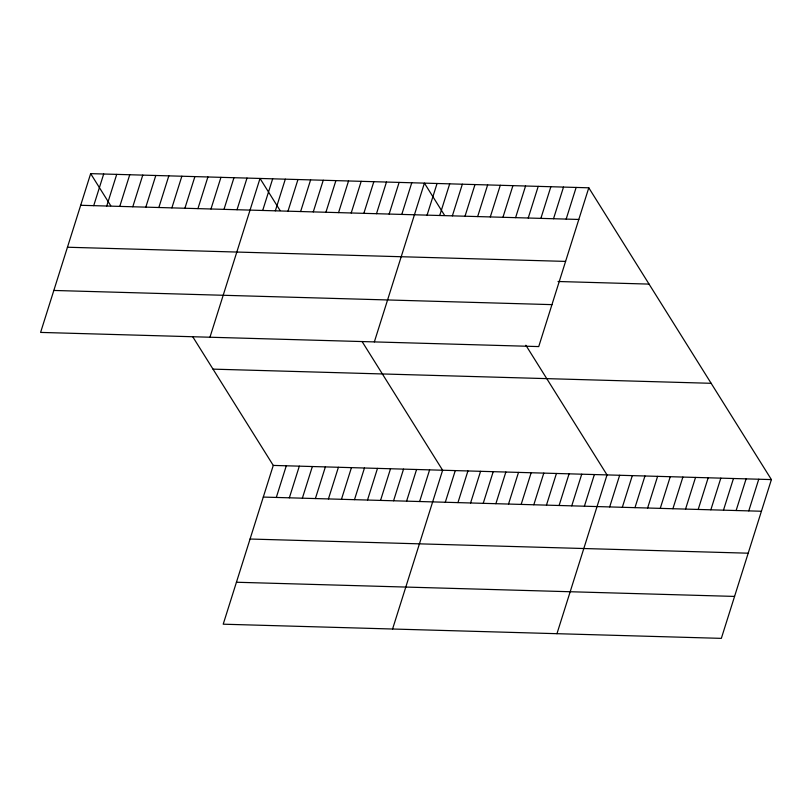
<?xml version="1.0" encoding="UTF-8"?>
<svg xmlns="http://www.w3.org/2000/svg" width="812" height="812" viewBox="0 0 812 812"><rect width="100%" height="100%" fill="white"/><g stroke="black" fill="none" stroke-linecap="round" stroke-linejoin="round"><path stroke-width="1.22" d="M90.66 173.636L40.6 332.412L538.732 346.582L588.791 187.805L90.66 173.636L110.747 205.73M93.715 205.659L103.692 174.001M106.737 206.025L116.715 174.377M119.77 206.4L129.747 174.742M132.792 206.766L142.77 175.118M145.825 207.141L155.802 175.483M158.847 207.507L168.825 175.859M171.88 207.882L181.858 176.224M184.903 208.248L194.89 176.6M197.935 208.623L207.913 176.965M210.968 208.988L220.945 177.341M223.99 209.364L233.968 177.706M237.023 209.729L247 178.082M209.963 337.224L260.023 178.447L280.11 210.552M262.692 210.46L272.67 178.813M275.339 210.826L285.317 179.168M287.986 211.181L297.963 179.533M300.623 211.536L310.61 179.888M313.27 211.902L323.247 180.254M325.916 212.257L335.894 180.609M338.563 212.622L348.541 180.975M351.21 212.977L361.188 181.33M192.708 336.696L273.268 465.418L223.209 624.195L721.34 638.364L771.4 479.587L588.791 187.805M363.847 213.343L373.835 181.685M276.313 497.441L286.291 465.794M376.494 213.698L386.471 182.05M289.346 497.817L299.323 466.159M389.141 214.063L399.118 182.406M302.368 498.182L312.356 466.535M401.788 214.419L411.765 182.771M315.401 498.558L325.379 466.9M374.352 341.903L424.412 183.126L444.499 215.221M328.424 498.923L338.411 467.276M427.071 215.139L437.059 183.492M341.456 499.299L351.434 467.641M439.718 215.495L449.696 183.847M354.489 499.664L364.466 468.016M452.365 215.86L462.343 184.202M367.511 500.04L377.489 468.382M465.012 216.215L474.99 184.568M380.544 500.405L390.521 468.757M477.659 216.581L487.636 184.923M393.566 500.781L403.544 469.123M490.296 216.936L500.283 185.288M406.599 501.146L416.576 469.498M502.943 217.301L512.92 185.643M419.621 501.522L429.609 469.874M515.59 217.657L525.567 186.009M392.572 629.016L442.631 470.239L362.071 341.517M528.236 218.012L538.214 186.364M445.301 502.252L455.278 470.595M540.883 218.377L550.861 186.73M457.948 502.608L467.925 470.96M553.52 218.732L563.508 187.085M470.584 502.973L480.572 471.315M566.167 219.098L576.144 187.44M483.231 503.328L493.209 471.681M495.878 503.694L505.856 472.036M508.525 504.049L518.503 472.401M521.172 504.404L531.149 472.757M533.809 504.77L543.796 473.122M546.456 505.125L556.433 473.477M559.103 505.49L569.08 473.832M571.749 505.846L581.727 474.198M584.396 506.211L594.374 474.553M556.951 633.695L607.021 474.918L525.861 345.242M609.68 506.921L619.657 475.274M622.327 507.287L632.304 475.639M634.974 507.642L644.951 475.994M647.621 508.007L657.598 476.36M660.257 508.363L670.245 476.715M672.904 508.728L682.882 477.07M685.551 509.083L695.529 477.436M698.198 509.449L708.176 477.791M710.845 509.804L720.823 478.156M723.482 510.159L733.469 478.512M736.129 510.525L746.106 478.877M748.776 510.88L758.753 479.232M80.682 205.284L578.814 219.453M67.457 247.234L565.588 261.403M558.006 281.5L649.052 284.098M53.825 290.452L551.957 304.632M213.008 369.135L711.139 383.305M273.268 465.418L771.4 479.587M263.291 497.076L761.423 511.245M250.066 539.026L748.197 553.195M236.434 582.245L734.566 596.414"/></g></svg>
